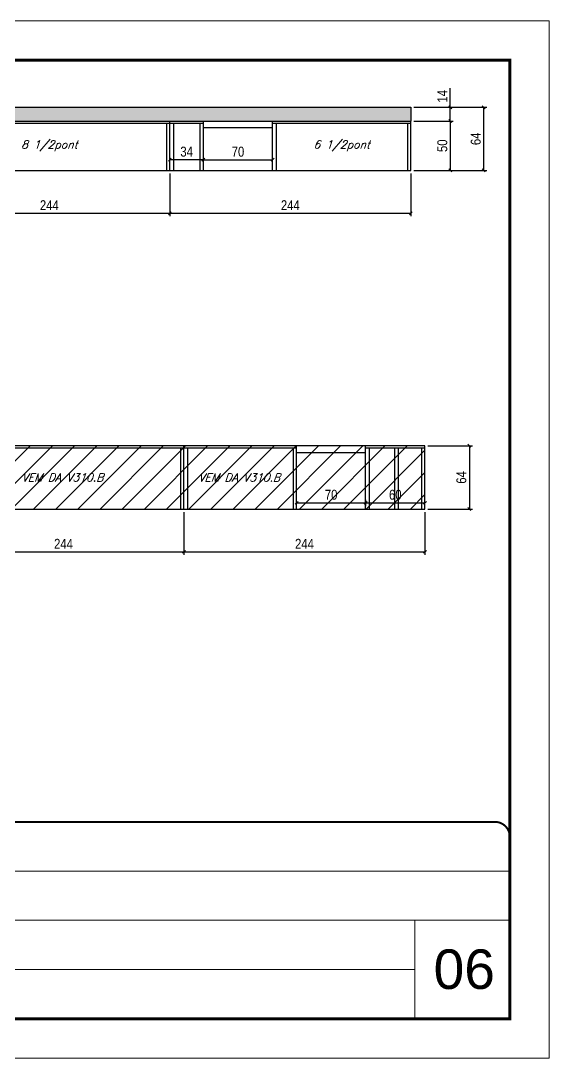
# Model space of a CAD drawing. Extents: x 3309 to 9590, y -2522 to 15424.
# Drawn here: x 5858 to 6393, y 12409 to 13459 of the extents above; entities that cross this region are included whole.
import ezdxf

# ---------------------------------------------------------------- set-up
doc = ezdxf.new("R2010")
doc.units = 0
doc.linetypes.add('CONTINUO', pattern=[0])
doc.linetypes.add('DASHED', pattern=[0.75, 0.5, -0.25])
for name, color, linetype, lineweight in [('CARIMBO', 255, 'Continuous', 9), ('Folhas', 255, 'Continuous', 9), ('Hachura', 251, 'Continuous', 9), ('SARRAFO DE PRESSAO', 251, 'DASHED', 9)]:
    doc.layers.add(name, color=color, linetype=linetype, lineweight=lineweight)
for name, color, linetype in [('COTA', 241, 'Continuous'), ('Painéis', 200, 'Continuous'), ('SARR_2.2x7', 40, 'Continuous'), ('SARR_3.5x7', 81, 'Continuous'), ('texto', 7, 'Continuous')]:
    doc.layers.add(name, color=color, linetype=linetype)
doc.styles.add('ARIAL', font='arial.ttf')
doc.styles.add('COTA TECNICA', font='techl___.ttf', dxfattribs={"height": 10})
doc.styles.add('Romans', font='romans.shx')
doc.dimstyles.new('PAINEL', dxfattribs={"dimtxt": 10, "dimasz": 3, "dimexe": 3, "dimexo": 3, "dimgap": 3, "dimtad": 1, "dimdec": 1, "dimzin": 12, "dimdsep": 46, "dimtxsty": 'COTA TECNICA', "dimblk1": 'OBLIQUE', "dimblk2": 'OBLIQUE', "dimsah": 1, "dimcen": 0.9, "dimclrd": 4, "dimclre": 4, "dimclrt": 240, "dimadec": 1, "dimazin": 3, "dimtfac": 1, "dimtdec": 1, "dimtmove": 0, "dimatfit": 3, "dimfxl": 1, "dimtolj": 1, "dimtzin": 12, "dimarcsym": 0})

# ---------------------------------------------------------------- blocks, each defined once
blk = doc.blocks.new('9999999999')
at = {"color": 30, "linetype": 'CONTINUO'}
for p, q in [((98564.6, 34379.6), (99584, 34379.6)), ((98564.6, 34329.8), (99488, 34329.8)), ((99584, 34329.8), (99488, 34329.8)), ((99488, 34329.8), (99488, 34230.2)), ((98564.6, 34280), (99488, 34280))]:
    blk.add_line(p, q, dxfattribs=at)
at = {"color": 30, "linetype": 'CONTINUO', "const_width": 2}
blk.add_lwpolyline([(99584, 34230.2), (99584, 34414.4, 0.414214), (99569, 34429.4), (98229, 34429.4, 0.414214), (98214, 34414.4), (98214, 34245.2, 0.414214), (98229, 34230.2), (99584, 34230.2)], format="xyb", dxfattribs=at)
at = {"layer": 'Folhas'}
blk.add_lwpolyline([(98139, 34190.2), (99624, 34190.2), (99624, 35240.2), (98139, 35240.2)], close=True, dxfattribs=at)
at = {"layer": 'Folhas', "color": 30, "const_width": 3}
blk.add_lwpolyline([(98214, 34230.2), (99584, 34230.2), (99584, 35200.2), (98214, 35200.2)], close=True, dxfattribs=at)
blk = doc.blocks.new('_Oblique')
at = {"color": 0, "linetype": 'ByBlock', "lineweight": -2}
blk.add_line((-0.5, -0.5), (0.5, 0.5), dxfattribs=at)
blk = doc.blocks.new('*D751')
at = {"layer": 'COTA', "color": 4, "linetype": 'ByBlock', "lineweight": -2, "transparency": 16777216}
for p, q in [((5764.7, 13304.8), (5764.7, 13261.5)), ((6008.7, 13304.8), (6008.7, 13261.5)), ((5764.7, 13264.5), (6008.7, 13264.5))]:
    blk.add_line(p, q, dxfattribs=at)
at = {"layer": 'Defpoints', "color": 0, "linetype": 'ByBlock', "transparency": 16777216}
for p in [(5764.7, 13307.8), (6008.7, 13307.8), (6008.7, 13264.5)]:
    blk.add_point(p, dxfattribs=at)
at = {"layer": 'COTA', "color": 4, "linetype": 'ByBlock', "lineweight": -2, "transparency": 16777216, "xscale": 3, "yscale": 3, "zscale": 3, "rotation": 180}
blk.add_blockref('_Oblique', (5764.7, 13264.5), dxfattribs=at)
at = {"layer": 'COTA', "color": 4, "linetype": 'ByBlock', "lineweight": -2, "transparency": 16777216, "xscale": 3, "yscale": 3, "zscale": 3}
blk.add_blockref('_Oblique', (6008.7, 13264.5), dxfattribs=at)
at = {"layer": 'COTA', "color": 240, "linetype": 'ByBlock', "transparency": 16777216, "insert": (5886.7, 13272.6), "char_height": 10, "attachment_point": 5, "style": 'COTA TECNICA'}
blk.add_mtext('\\A1;244', dxfattribs=at)
blk = doc.blocks.new('*D753')
at = {"layer": 'COTA', "color": 4, "lineweight": -2, "transparency": 16777216}
for p, q in [((6255.7, 13357.8), (6295.7, 13357.8)), ((6292.7, 13357.8), (6292.7, 13307.8)), ((6255.7, 13307.8), (6295.7, 13307.8))]:
    blk.add_line(p, q, dxfattribs=at)
at = {"layer": 'Defpoints', "color": 0, "transparency": 16777216}
for p in [(6252.7, 13357.8), (6252.7, 13307.8), (6292.7, 13307.8)]:
    blk.add_point(p, dxfattribs=at)
at = {"layer": 'COTA', "color": 4, "lineweight": -2, "transparency": 16777216, "xscale": 3, "yscale": 3, "zscale": 3}
for p, rotation in [((6292.7, 13357.8), 90), ((6292.7, 13307.8), 270)]:
    blk.add_blockref('_Oblique', p, dxfattribs=dict(at, rotation=rotation))
at = {"layer": 'COTA', "color": 240, "transparency": 16777216, "insert": (6284.6, 13332.8), "char_height": 10, "attachment_point": 5, "rotation": 90, "style": 'COTA TECNICA'}
blk.add_mtext('\\A1;50', dxfattribs=at)
blk = doc.blocks.new('*D754')
at = {"layer": 'COTA', "color": 4, "lineweight": -2, "transparency": 16777216}
for p, q in [((6292.7, 13371.8), (6292.7, 13390.9)), ((6255.7, 13371.8), (6295.7, 13371.8)), ((6292.7, 13357.8), (6292.7, 13371.8)), ((6255.7, 13357.8), (6295.7, 13357.8))]:
    blk.add_line(p, q, dxfattribs=at)
at = {"layer": 'Defpoints', "color": 0, "transparency": 16777216}
for p in [(6252.7, 13371.8), (6292.7, 13371.8), (6252.7, 13357.8)]:
    blk.add_point(p, dxfattribs=at)
at = {"layer": 'COTA', "color": 4, "lineweight": -2, "transparency": 16777216, "xscale": 3, "yscale": 3, "zscale": 3}
for p, rotation in [((6292.7, 13371.8), 90), ((6292.7, 13357.8), 270)]:
    blk.add_blockref('_Oblique', p, dxfattribs=dict(at, rotation=rotation))
at = {"layer": 'COTA', "color": 240, "transparency": 16777216, "insert": (6284.7, 13382.8), "char_height": 10, "attachment_point": 5, "rotation": 90, "style": 'COTA TECNICA'}
blk.add_mtext('\\A1;14', dxfattribs=at)
blk = doc.blocks.new('*D755')
at = {"layer": 'COTA', "color": 4, "lineweight": -2, "transparency": 16777216}
for p, q in [((6255.7, 13371.8), (6329.6, 13371.8)), ((6326.6, 13307.8), (6326.6, 13371.8)), ((6255.7, 13307.8), (6329.6, 13307.8))]:
    blk.add_line(p, q, dxfattribs=at)
at = {"layer": 'Defpoints', "color": 0, "transparency": 16777216}
for p in [(6252.7, 13371.8), (6326.6, 13371.8), (6252.7, 13307.8)]:
    blk.add_point(p, dxfattribs=at)
at = {"layer": 'COTA', "color": 4, "lineweight": -2, "transparency": 16777216, "xscale": 3, "yscale": 3, "zscale": 3}
for p, rotation in [((6326.6, 13371.8), 90), ((6326.6, 13307.8), 270)]:
    blk.add_blockref('_Oblique', p, dxfattribs=dict(at, rotation=rotation))
at = {"layer": 'COTA', "color": 240, "transparency": 16777216, "insert": (6318.5, 13339.8), "char_height": 10, "attachment_point": 5, "rotation": 90, "style": 'COTA TECNICA'}
blk.add_mtext('\\A1;64', dxfattribs=at)
blk = doc.blocks.new('*D759')
at = {"layer": 'COTA', "color": 4, "lineweight": -2, "transparency": 16777216}
for p, q in [((6008.7, 13304.8), (6008.7, 13261.5)), ((6252.7, 13304.8), (6252.7, 13261.5)), ((6008.7, 13264.5), (6252.7, 13264.5))]:
    blk.add_line(p, q, dxfattribs=at)
at = {"layer": 'Defpoints', "color": 0, "transparency": 16777216}
for p in [(6008.7, 13307.8), (6252.7, 13307.8), (6252.7, 13264.5)]:
    blk.add_point(p, dxfattribs=at)
at = {"layer": 'COTA', "color": 4, "lineweight": -2, "transparency": 16777216, "xscale": 3, "yscale": 3, "zscale": 3, "rotation": 180}
blk.add_blockref('_Oblique', (6008.7, 13264.5), dxfattribs=at)
at = {"layer": 'COTA', "color": 4, "lineweight": -2, "transparency": 16777216, "xscale": 3, "yscale": 3, "zscale": 3}
blk.add_blockref('_Oblique', (6252.7, 13264.5), dxfattribs=at)
at = {"layer": 'COTA', "color": 240, "transparency": 16777216, "insert": (6130.7, 13272.6), "char_height": 10, "attachment_point": 5, "style": 'COTA TECNICA'}
blk.add_mtext('\\A1;244', dxfattribs=at)
blk = doc.blocks.new('*D760')
at = {"layer": 'COTA', "color": 4, "lineweight": -2, "transparency": 16777216}
blk.add_line((6042.7, 13318.6), (6112.7, 13318.6), dxfattribs=at)
at = {"layer": 'Defpoints', "color": 0, "transparency": 16777216}
for p in [(6042.7, 13318.6), (6112.7, 13318.6), (6112.7, 13318.6)]:
    blk.add_point(p, dxfattribs=at)
at = {"layer": 'COTA', "color": 4, "lineweight": -2, "transparency": 16777216, "xscale": 3, "yscale": 3, "zscale": 3, "rotation": 180}
blk.add_blockref('_Oblique', (6042.7, 13318.6), dxfattribs=at)
at = {"layer": 'COTA', "color": 4, "lineweight": -2, "transparency": 16777216, "xscale": 3, "yscale": 3, "zscale": 3}
blk.add_blockref('_Oblique', (6112.7, 13318.6), dxfattribs=at)
at = {"layer": 'COTA', "color": 240, "transparency": 16777216, "insert": (6077.7, 13326.7), "char_height": 10, "attachment_point": 5, "style": 'COTA TECNICA'}
blk.add_mtext('\\A1;70', dxfattribs=at)
blk = doc.blocks.new('*D761')
at = {"layer": 'COTA', "color": 4, "lineweight": -2, "transparency": 16777216}
blk.add_line((6042.7, 13318.6), (6008.7, 13318.6), dxfattribs=at)
at = {"layer": 'Defpoints', "color": 0, "transparency": 16777216}
for p in [(6008.7, 13318.6), (6008.7, 13318.6), (6042.7, 13318.6)]:
    blk.add_point(p, dxfattribs=at)
at = {"layer": 'COTA', "color": 4, "lineweight": -2, "transparency": 16777216, "xscale": 3, "yscale": 3, "zscale": 3, "rotation": 180}
blk.add_blockref('_Oblique', (6008.7, 13318.6), dxfattribs=at)
at = {"layer": 'COTA', "color": 4, "lineweight": -2, "transparency": 16777216, "xscale": 3, "yscale": 3, "zscale": 3}
blk.add_blockref('_Oblique', (6042.7, 13318.6), dxfattribs=at)
at = {"layer": 'COTA', "color": 240, "transparency": 16777216, "insert": (6025.7, 13326.8), "char_height": 10, "attachment_point": 5, "style": 'COTA TECNICA'}
blk.add_mtext('\\A1;34', dxfattribs=at)
blk = doc.blocks.new('*D770')
at = {"layer": 'COTA', "color": 4, "lineweight": -2, "transparency": 16777216}
for p, q in [((5779, 12962.1), (5779, 12918.8)), ((6023, 12962.1), (6023, 12918.8)), ((5779, 12921.8), (6023, 12921.8))]:
    blk.add_line(p, q, dxfattribs=at)
at = {"layer": 'Defpoints', "color": 0, "transparency": 16777216}
for p in [(5779, 12965.1), (6023, 12965.1), (6023, 12921.8)]:
    blk.add_point(p, dxfattribs=at)
at = {"layer": 'COTA', "color": 4, "lineweight": -2, "transparency": 16777216, "xscale": 3, "yscale": 3, "zscale": 3, "rotation": 180}
blk.add_blockref('_Oblique', (5779, 12921.8), dxfattribs=at)
at = {"layer": 'COTA', "color": 4, "lineweight": -2, "transparency": 16777216, "xscale": 3, "yscale": 3, "zscale": 3}
blk.add_blockref('_Oblique', (6023, 12921.8), dxfattribs=at)
at = {"layer": 'COTA', "color": 240, "transparency": 16777216, "insert": (5901, 12929.9), "char_height": 10, "attachment_point": 5, "style": 'COTA TECNICA'}
blk.add_mtext('\\A1;244', dxfattribs=at)
blk = doc.blocks.new('*D771')
at = {"layer": 'COTA', "color": 4, "lineweight": -2, "transparency": 16777216}
for p, q in [((6023, 12962.1), (6023, 12918.8)), ((6267, 12962.1), (6267, 12918.8)), ((6023, 12921.8), (6267, 12921.8))]:
    blk.add_line(p, q, dxfattribs=at)
at = {"layer": 'Defpoints', "color": 0, "transparency": 16777216}
for p in [(6023, 12965.1), (6267, 12965.1), (6267, 12921.8)]:
    blk.add_point(p, dxfattribs=at)
at = {"layer": 'COTA', "color": 4, "lineweight": -2, "transparency": 16777216, "xscale": 3, "yscale": 3, "zscale": 3, "rotation": 180}
blk.add_blockref('_Oblique', (6023, 12921.8), dxfattribs=at)
at = {"layer": 'COTA', "color": 4, "lineweight": -2, "transparency": 16777216, "xscale": 3, "yscale": 3, "zscale": 3}
blk.add_blockref('_Oblique', (6267, 12921.8), dxfattribs=at)
at = {"layer": 'COTA', "color": 240, "transparency": 16777216, "insert": (6145, 12929.9), "char_height": 10, "attachment_point": 5, "style": 'COTA TECNICA'}
blk.add_mtext('\\A1;244', dxfattribs=at)
blk = doc.blocks.new('*D774')
at = {"layer": 'COTA', "color": 4, "lineweight": -2, "transparency": 16777216}
for p, q in [((6137, 12968.1), (6137, 12974.4)), ((6137, 12971.4), (6207, 12971.4)), ((6207, 12968.1), (6207, 12974.4))]:
    blk.add_line(p, q, dxfattribs=at)
at = {"layer": 'Defpoints', "color": 0, "transparency": 16777216}
for p in [(6207, 12971.4), (6137, 12965.1), (6207, 12965.1)]:
    blk.add_point(p, dxfattribs=at)
at = {"layer": 'COTA', "color": 4, "lineweight": -2, "transparency": 16777216, "xscale": 3, "yscale": 3, "zscale": 3, "rotation": 180}
blk.add_blockref('_Oblique', (6137, 12971.4), dxfattribs=at)
at = {"layer": 'COTA', "color": 4, "lineweight": -2, "transparency": 16777216, "xscale": 3, "yscale": 3, "zscale": 3}
blk.add_blockref('_Oblique', (6207, 12971.4), dxfattribs=at)
at = {"layer": 'COTA', "color": 240, "transparency": 16777216, "insert": (6172, 12979.5), "char_height": 10, "attachment_point": 5, "style": 'COTA TECNICA'}
blk.add_mtext('\\A1;70', dxfattribs=at)
blk = doc.blocks.new('*D775')
at = {"layer": 'COTA', "color": 4, "lineweight": -2, "transparency": 16777216}
for p, q in [((6207, 12968.1), (6207, 12974.4)), ((6207, 12971.4), (6267, 12971.4)), ((6267, 12968.1), (6267, 12974.4))]:
    blk.add_line(p, q, dxfattribs=at)
at = {"layer": 'Defpoints', "color": 0, "transparency": 16777216}
for p in [(6267, 12971.4), (6207, 12965.1), (6267, 12965.1)]:
    blk.add_point(p, dxfattribs=at)
at = {"layer": 'COTA', "color": 4, "lineweight": -2, "transparency": 16777216, "xscale": 3, "yscale": 3, "zscale": 3, "rotation": 180}
blk.add_blockref('_Oblique', (6207, 12971.4), dxfattribs=at)
at = {"layer": 'COTA', "color": 4, "lineweight": -2, "transparency": 16777216, "xscale": 3, "yscale": 3, "zscale": 3}
blk.add_blockref('_Oblique', (6267, 12971.4), dxfattribs=at)
at = {"layer": 'COTA', "color": 240, "transparency": 16777216, "insert": (6237, 12979.5), "char_height": 10, "attachment_point": 5, "style": 'COTA TECNICA'}
blk.add_mtext('\\A1;60', dxfattribs=at)
blk = doc.blocks.new('*D776')
at = {"layer": 'COTA', "color": 4, "lineweight": -2, "transparency": 16777216}
for p, q in [((6270, 13029.1), (6315, 13029.1)), ((6312, 13029.1), (6312, 12965.1)), ((6270, 12965.1), (6315, 12965.1))]:
    blk.add_line(p, q, dxfattribs=at)
at = {"layer": 'Defpoints', "color": 0, "transparency": 16777216}
for p in [(6267, 13029.1), (6267, 12965.1), (6312, 12965.1)]:
    blk.add_point(p, dxfattribs=at)
at = {"layer": 'COTA', "color": 4, "lineweight": -2, "transparency": 16777216, "xscale": 3, "yscale": 3, "zscale": 3}
for p, rotation in [((6312, 13029.1), 90), ((6312, 12965.1), 270)]:
    blk.add_blockref('_Oblique', p, dxfattribs=dict(at, rotation=rotation))
at = {"layer": 'COTA', "color": 240, "transparency": 16777216, "insert": (6303.9, 12997.1), "char_height": 10, "attachment_point": 5, "rotation": 90, "style": 'COTA TECNICA'}
blk.add_mtext('\\A1;64', dxfattribs=at)

msp = doc.modelspace()

# ---------------------------------------------------------------- hatches: boundary and pattern name
at = {"layer": 'COTA'}
h = msp.add_hatch(dxfattribs=at)
h.set_pattern_fill('AR-CONC', color=256, scale=0.03)
h.set_pattern_definition([(50, (1542.452, 4602.3004), (5.46554, -0.4781726), [0.5715, -6.2865]), (355, (1542.452, 4602.3004), (-1.0573026, 5.7317054), [0.4572, -5.0292175]), (100.451445, (1542.9075, 4602.2606), (4.4082374, 5.2535326), [0.4857003, -5.3427073]), (46.1842, (1542.452, 4603.8244), (8.132371, -1.26127), [0.85725, -9.42975]), (96.63556, (1543.13, 4603.719), (7.122124, 7.422784), [0.728551, -8.014068]), (351.18415, (1542.452, 4603.8244), (7.122124, 7.422784), [0.685799, -7.543792]), (21, (1543.214, 4603.4434), (4.5484317, -3.067956), [0.5715, -6.2865]), (326, (1543.214, 4603.4434), (1.854061, 5.525639), [0.4572, -5.0292]), (71.451445, (1543.593, 4603.188), (6.4024926, 2.457683), [0.4857003, -5.342698]), (37.5, (1542.452, 4602.3004), (0.0926581, 2.53665117), [0, -4.96824, 0, -5.1054, 0, -5.04825]), (7.5, (1542.452, 4602.3004), (2.0045899, 3.00541724), [0, -2.91084, 0, -4.85394, 0, -1.92405]), (327.5, (1540.7527, 4602.3004), (4.06771786, -0.1718623), [0, -1.905, 0, -5.9436, 0, -7.8867]), (317.5, (1539.9907, 4602.3004), (4.4438754, 0.7627947), [0, -2.4765, 0, -3.94716, 0, -5.6007])])
h.paths.add_polyline_path([(6252.73, 13357.75), (6252.73, 13371.75), (5276.73, 13371.75), (5276.73, 13357.75)])
at = {"layer": 'Hachura', "linetype": 'ByBlock'}
h = msp.add_hatch(dxfattribs=at)
h.set_pattern_fill('ANSI31', color=256, scale=5)
h.paths.add_polyline_path([(5290.97, 13029.07), (5046.97, 13029.07), (5046.97, 12965.07), (5290.97, 12965.07)])
h.paths.add_polyline_path([(5534.97, 13029.07), (5290.97, 13029.07), (5290.97, 12965.07), (5534.97, 12965.07)])
h.paths.add_polyline_path([(5778.97, 13029.07), (5534.97, 13029.07), (5534.97, 12965.07), (5778.97, 12965.07)])
h.paths.add_polyline_path([(6022.97, 13029.07), (5778.97, 13029.07), (5778.97, 12965.07), (6022.97, 12965.07)])
h.paths.add_polyline_path([(6266.97, 13029.07), (6022.97, 13029.07), (6022.97, 12965.07), (6266.97, 12965.07)])

# ---------------------------------------------------------------- linework, layer by layer
at = {"layer": 'COTA'}
for p, q in [((5276.73, 13371.75), (6252.73, 13371.75)), ((6252.73, 13371.75), (6252.73, 13357.75))]:
    msp.add_line(p, q, dxfattribs=at)
at = {"layer": 'Painéis', "linetype": 'ByBlock'}
for p, q in [((5276.73, 13357.75), (6252.73, 13357.75)), ((6008.73, 13307.75), (6008.73, 13357.75)), ((6252.73, 13307.75), (6252.73, 13357.75)), ((5276.73, 13307.75), (6252.73, 13307.75)), ((6022.97, 12965.07), (6022.97, 13029.07))]:
    msp.add_line(p, q, dxfattribs=at)
msp.add_lwpolyline([(6266.97, 13029.07), (5046.97, 13029.07), (5046.97, 12965.07), (6266.97, 12965.07)], close=True, dxfattribs=at)
at = {"layer": 'SARR_2.2x7', "linetype": 'Continuous'}
for p, q in [((5764.73, 13355.55), (6008.73, 13355.55)), ((6008.73, 13355.55), (6042.73, 13355.55)), ((6112.73, 13350.75), (6042.73, 13350.75)), ((6112.73, 13355.55), (6252.73, 13355.55)), ((6022.97, 13026.87), (5778.97, 13026.87)), ((6136.97, 13026.87), (6022.97, 13026.87)), ((6206.97, 13022.07), (6136.97, 13022.07)), ((6266.97, 13026.87), (6206.97, 13026.87))]:
    msp.add_line(p, q, dxfattribs=at)
at = {"layer": 'SARR_3.5x7'}
for p, q in [((6042.73, 13307.75), (6042.73, 13357.75)), ((6112.73, 13307.75), (6112.73, 13357.75)), ((6005.23, 13355.55), (6005.23, 13307.75)), ((6012.23, 13355.55), (6012.23, 13307.75)), ((6039.23, 13355.55), (6039.23, 13307.75)), ((6116.23, 13355.55), (6116.23, 13307.75)), ((6249.23, 13355.55), (6249.23, 13307.75)), ((6019.47, 13026.87), (6019.47, 12965.07)), ((6026.47, 13026.87), (6026.47, 12965.07)), ((6133.47, 13026.87), (6133.47, 12965.07)), ((6136.97, 12965.07), (6136.97, 13029.07)), ((6206.97, 12965.07), (6206.97, 13029.07)), ((6210.47, 13026.87), (6210.47, 12965.07)), ((6236.36, 12965.07), (6236.36, 13026.87)), ((6239.86, 13026.87), (6239.86, 12965.07)), ((6263.47, 13026.87), (6263.47, 12965.07))]:
    msp.add_line(p, q, dxfattribs=at)

# ---------------------------------------------------------------- block references
at = {"layer": 'SARRAFO DE PRESSAO', "color": 6, "linetype": 'ByBlock'}
msp.add_blockref('9999999999', (-93231.11, -21780.92), dxfattribs=at)

# ---------------------------------------------------------------- texts
at = {"layer": 'CARIMBO', "style": 'ARIAL'}
msp.add_text('06', height=40, dxfattribs=at).set_placement((6275.73, 12479.43))
at = {"layer": 'texto', "color": 2, "char_height": 8, "attachment_point": 5, "style": 'Romans'}
for s, insert in [('{\\Q19;\\C256;8 1/2pont}', (5886.73, 13332.75)), ('{\\Q19;\\C256;6 1/2pont}', (6182.73, 13332.75)), ('{\\Q19;\\C256;VEM DA V310.B}', (5899.97, 12997.07)), ('{\\Q19;\\C256;VEM DA V310.B}', (6078.97, 12997.07))]:
    msp.add_mtext(s, dxfattribs=dict(at, insert=insert))

# ---------------------------------------------------------------- dimensions: what is measured, and where the dimension line sits
at = {"layer": 'COTA'}
for base, p1, p2, picture, middle in [((6292.74, 13371.75), (6252.73, 13357.75), (6252.73, 13371.75), '*D754', (6284.66, 13382.81)), ((6326.58, 13371.75), (6252.73, 13307.75), (6252.73, 13371.75), '*D755', (6318.48, 13339.75)), ((6292.74, 13307.75), (6252.73, 13357.75), (6252.73, 13307.75), '*D753', (6284.63, 13332.75)), ((6311.96, 12965.07), (6266.97, 13029.07), (6266.97, 12965.07), '*D776', (6303.86, 12997.07))]:
    dim = msp.add_linear_dim(base=base, p1=p1, p2=p2, angle=90, dimstyle='PAINEL', dxfattribs=at)
    dim.commit()
    dim.dimension.update_dxf_attribs({"geometry": picture, "text_midpoint": middle})
for base, p1, p2, picture, middle in [((6008.73, 13318.6), (6042.73, 13318.6), (6008.73, 13318.6), '*D761', (6025.73, 13326.82)), ((6252.73, 13264.49), (6008.73, 13307.75), (6252.73, 13307.75), '*D759', (6130.73, 13272.57)), ((6206.97, 12971.36), (6136.97, 12965.07), (6206.97, 12965.07), '*D774', (6171.97, 12979.46)), ((6266.97, 12921.81), (6022.97, 12965.07), (6266.97, 12965.07), '*D771', (6144.97, 12929.89))]:
    dim = msp.add_linear_dim(base=base, p1=p1, p2=p2, dimstyle='PAINEL', dxfattribs=at)
    dim.commit()
    dim.dimension.update_dxf_attribs({"geometry": picture, "text_midpoint": middle})
for base, p1, p2, picture, middle in [((6112.73, 13318.6), (6042.73, 13318.6), (6112.73, 13318.6), '*D760', (6077.73, 13326.7)), ((6266.97, 12971.36), (6206.97, 12965.07), (6266.97, 12965.07), '*D775', (6236.97, 12979.46)), ((6022.97, 12921.81), (5778.97, 12965.07), (6022.97, 12965.07), '*D770', (5900.97, 12929.89))]:
    dim = msp.add_linear_dim(base=base, p1=p1, p2=p2, dimstyle='PAINEL', override={"dimtmove": 1}, dxfattribs=at)
    dim.commit()
    dim.dimension.update_dxf_attribs({"geometry": picture, "text_midpoint": middle})
at = {"layer": 'COTA', "linetype": 'ByBlock'}
dim = msp.add_linear_dim(base=(6008.73, 13264.49), p1=(5764.73, 13307.75), p2=(6008.73, 13307.75), dimstyle='PAINEL', override={"dimtmove": 1}, dxfattribs=at)
dim.commit()
dim.dimension.update_dxf_attribs({"geometry": '*D751', "text_midpoint": (5886.73, 13272.57)})

doc.saveas('drawing.dxf')
